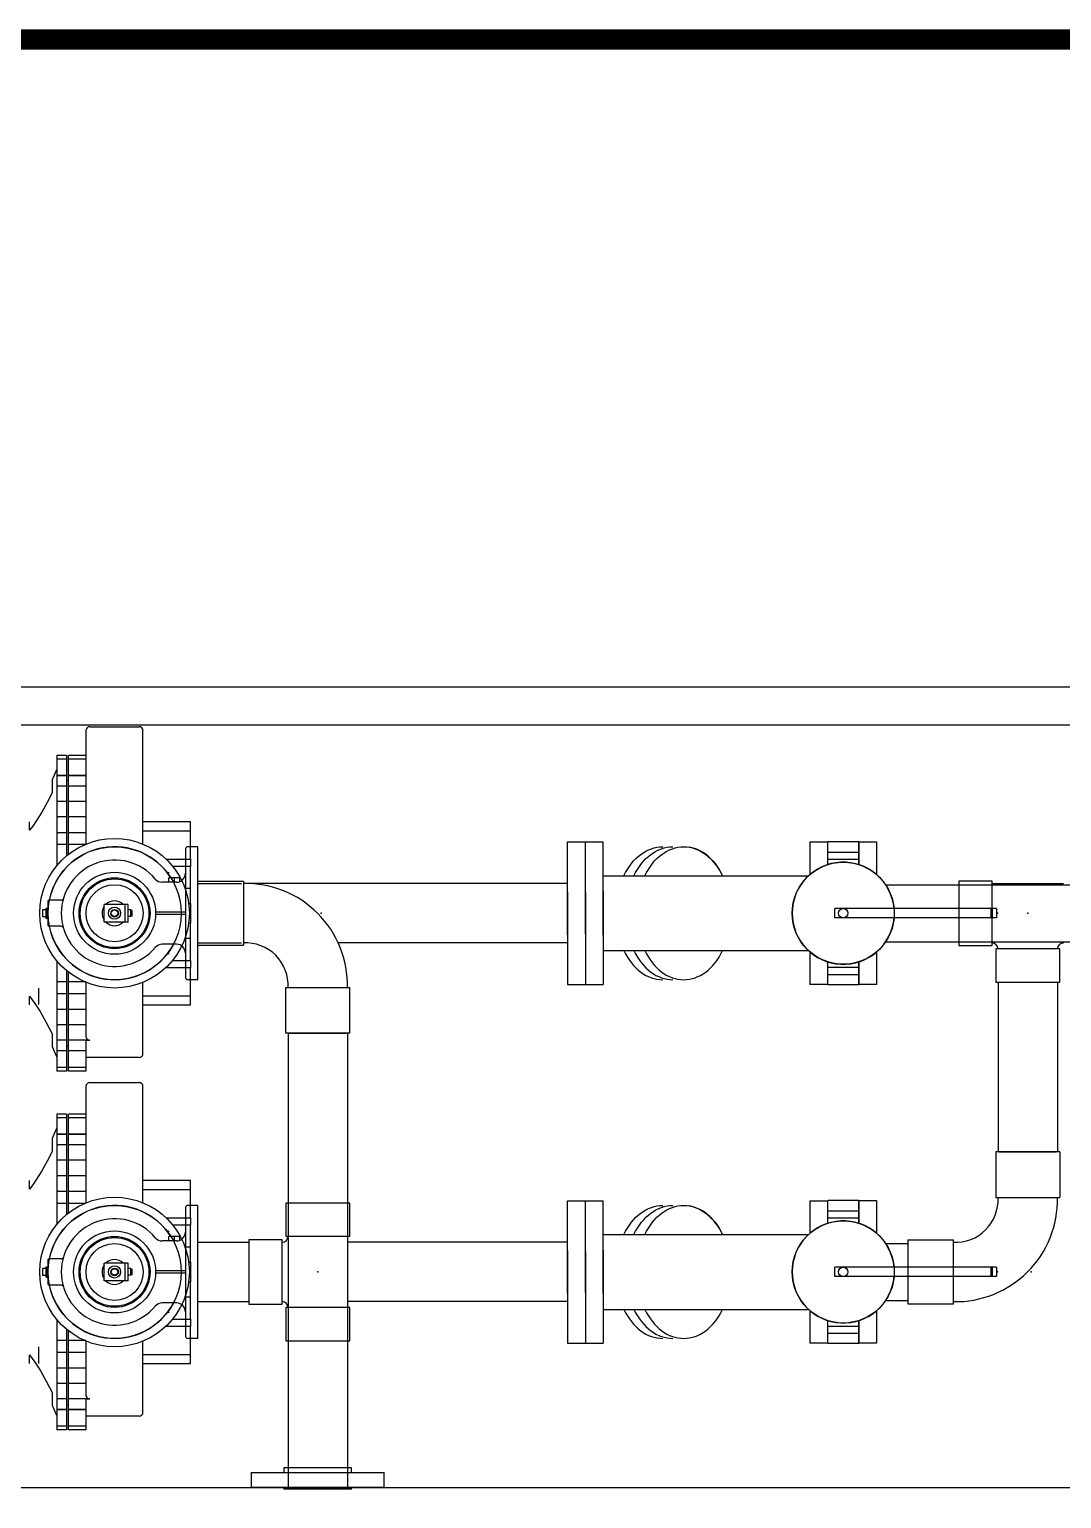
# Model space of a CAD drawing. Header units: inches. Extents: x 2163 to 2605, y 1222 to 1501.
# Drawn here: x 2432.1 to 2486.4, y 1419.8 to 1497.1 of the extents above; entities that cross this region are included whole.
import ezdxf

# ---------------------------------------------------------------- set-up
doc = ezdxf.new("R2010")
doc.units = ezdxf.units.IN
doc.header["$MEASUREMENT"] = 0
doc.header["$PDSIZE"] = -1
doc.layers.add('WDPUMP', color=7, linetype='Continuous')
doc.layers.add('WSPUMP', color=7, linetype='Continuous')

msp = doc.modelspace()

# ---------------------------------------------------------------- linework, layer by layer
at = {"color": 0, "linetype": 'Continuous'}
for p, q in [((2516.4418, 1462.5227), (2397.5668, 1462.5227)), ((2516.4418, 1462.5227), (2397.5668, 1462.5227)), ((2514.4418, 1460.5227), (2399.5668, 1460.5227)), ((2514.4418, 1460.5227), (2399.5668, 1460.5227)), ((2399.5668, 1420.3977), (2514.4418, 1420.3977)), ((2399.5668, 1420.3977), (2514.4418, 1420.3977))]:
    msp.add_line(p, q, dxfattribs=at)
at = {"color": 0, "linetype": 'Continuous', "lineweight": 20, "const_width": 1.0712}
msp.add_lwpolyline([(2170.8869, 1228.7897), (2599.3769, 1228.7897), (2599.3769, 1496.596), (2170.8869, 1496.596), (2170.8869, 1228.7897)], dxfattribs=at)
at = {"layer": 'WDPUMP', "color": 0, "linetype": 'Continuous'}
for p, q in [((2435.0828, 1460.2366), (2435.0828, 1454.2565)), ((2435.2828, 1460.4366), (2437.8828, 1460.4366)), ((2438.0828, 1454.2598), (2438.0828, 1460.2366)), ((2434.0578, 1458.927), (2433.5578, 1458.927)), ((2433.5578, 1458.927), (2433.5578, 1458.7319)), ((2434.0578, 1458.927), (2433.5578, 1458.927)), ((2433.5578, 1458.927), (2433.5578, 1458.927)), ((2434.0578, 1458.7319), (2433.5578, 1458.7319)), ((2433.5578, 1458.7319), (2433.5578, 1457.8691)), ((2434.0578, 1458.927), (2434.0578, 1458.7319)), ((2434.0578, 1458.927), (2434.0578, 1458.927)), ((2434.0578, 1458.7319), (2434.0578, 1457.8691)), ((2435.0828, 1458.927), (2434.1658, 1458.927)), ((2434.1658, 1458.7319), (2434.1658, 1458.927)), ((2435.0828, 1458.927), (2434.1658, 1458.927)), ((2434.1658, 1458.927), (2434.1658, 1458.927)), ((2435.0828, 1458.7319), (2434.1658, 1458.7319)), ((2434.1658, 1457.8691), (2434.1658, 1458.7319)), ((2433.3078, 1457.6362), (2433.3078, 1456.9627)), ((2433.5578, 1457.8691), (2433.5578, 1457.8574)), ((2434.0578, 1457.8691), (2433.5578, 1457.8691)), ((2434.0578, 1457.8574), (2433.5578, 1457.8574)), ((2433.5578, 1457.8574), (2433.5578, 1457.3018)), ((2434.0578, 1457.8691), (2434.0578, 1457.8576)), ((2434.0578, 1457.8574), (2434.0578, 1457.3018)), ((2434.0578, 1457.6202), (2434.1658, 1457.6202)), ((2435.0828, 1457.8691), (2434.1658, 1457.8691)), ((2434.1658, 1457.8576), (2434.1658, 1457.8691)), ((2435.0828, 1457.8574), (2434.1658, 1457.8574)), ((2434.1658, 1457.3018), (2434.1658, 1457.8574)), ((2434.0578, 1457.3018), (2433.5578, 1457.3018)), ((2433.5578, 1457.3018), (2433.5578, 1456.4972)), ((2434.0578, 1457.3018), (2434.0578, 1456.4972)), ((2435.0828, 1457.3018), (2434.1658, 1457.3018)), ((2434.1658, 1456.4972), (2434.1658, 1457.3018)), ((2433.5578, 1456.4972), (2433.5578, 1455.6859)), ((2434.0578, 1456.4972), (2433.5578, 1456.4972)), ((2434.0578, 1456.4972), (2434.0578, 1455.6863)), ((2435.0828, 1456.4972), (2434.1658, 1456.4972)), ((2434.1658, 1455.6863), (2434.1658, 1456.4972)), ((2432.1078, 1454.9848), (2432.1078, 1455.4356)), ((2434.0578, 1455.6859), (2433.5578, 1455.6859)), ((2433.5578, 1455.6859), (2433.5578, 1454.8545)), ((2434.0578, 1455.6859), (2434.0578, 1454.8545)), ((2435.0828, 1455.6859), (2434.1658, 1455.6859)), ((2434.1658, 1454.8545), (2434.1658, 1455.6859)), ((2438.0828, 1455.4442), (2440.5828, 1455.4442)), ((2440.5828, 1454.9623), (2440.5828, 1455.4442)), ((2434.0578, 1454.8545), (2433.5578, 1454.8545)), ((2433.5578, 1454.8545), (2433.5578, 1454.2306)), ((2434.0578, 1454.8545), (2434.0578, 1454.2306)), ((2435.0828, 1454.8545), (2434.1658, 1454.8545)), ((2434.1658, 1454.2306), (2434.1658, 1454.8545)), ((2438.0828, 1454.9623), (2440.5828, 1454.9623)), ((2440.5828, 1453.4593), (2440.5828, 1454.9623)), ((2460.4203, 1449.4906), (2460.4203, 1454.3702)), ((2460.4203, 1454.3702), (2461.3578, 1454.3702)), ((2461.3578, 1449.5374), (2461.3578, 1454.3702)), ((2461.3578, 1454.3702), (2462.2953, 1454.3702)), ((2462.2953, 1449.4666), (2462.2953, 1454.3702)), ((2473.1703, 1454.3702), (2473.1703, 1452.6564)), ((2473.1703, 1454.3702), (2474.1078, 1454.3702)), ((2475.7391, 1454.373), (2474.1078, 1454.373)), ((2474.1078, 1453.8423), (2474.1078, 1454.373)), ((2475.7391, 1453.8423), (2475.7391, 1454.373)), ((2475.7391, 1454.373), (2475.7391, 1453.1803)), ((2475.7391, 1454.373), (2476.6766, 1454.373)), ((2476.6766, 1454.373), (2476.6766, 1452.6592)), ((2433.5578, 1454.2306), (2433.5578, 1453.1321)), ((2434.0578, 1454.2306), (2433.5578, 1454.2306)), ((2434.0578, 1454.2306), (2434.0578, 1453.6349)), ((2435.0828, 1454.2306), (2434.1658, 1454.2306)), ((2434.1658, 1453.7223), (2434.1658, 1454.2306)), ((2440.3201, 1454.0036), (2440.3201, 1447.2369)), ((2440.9618, 1454.1202), (2440.4368, 1454.1202)), ((2440.9618, 1447.1202), (2440.9618, 1454.1202)), ((2474.1078, 1453.8423), (2475.7391, 1453.8423)), ((2474.1078, 1453.4667), (2474.1078, 1453.8423)), ((2475.7391, 1453.4667), (2475.7391, 1453.8423)), ((2439.3115, 1453.4593), (2440.5828, 1453.4593)), ((2439.6409, 1453.1015), (2440.5828, 1453.1015)), ((2440.5828, 1453.4593), (2440.5828, 1453.0993)), ((2440.5828, 1451.9376), (2440.5828, 1453.1015)), ((2474.1078, 1453.4667), (2475.7391, 1453.4667)), ((2474.1078, 1453.1803), (2474.1078, 1453.4667)), ((2475.7391, 1453.1803), (2475.7391, 1453.4667)), ((2439.8535, 1452.2536), (2439.0895, 1452.2536)), ((2439.4618, 1452.7452), (2439.3679, 1452.7452)), ((2439.4451, 1452.2536), (2439.4451, 1452.4869)), ((2440.0285, 1452.4869), (2439.4451, 1452.4869)), ((2439.7368, 1452.2536), (2439.7368, 1452.4869)), ((2440.0285, 1452.2876), (2440.0285, 1452.4869)), ((2440.9618, 1452.3029), (2443.3656, 1452.3029)), ((2440.9618, 1448.9375), (2440.9618, 1452.3029)), ((2443.2628, 1452.1761), (2440.9618, 1452.1761)), ((2443.3656, 1452.3029), (2443.3656, 1448.9375)), ((2460.4203, 1452.1827), (2443.6041, 1452.1827)), ((2462.2953, 1452.5898), (2473.0958, 1452.5898)), ((2477.1527, 1452.1202), (2481.0046, 1452.1202)), ((2481.0046, 1452.3029), (2481.0046, 1448.9279)), ((2482.7546, 1452.3029), (2481.0046, 1452.3029)), ((2482.7546, 1448.9279), (2482.7546, 1452.3029)), ((2482.7546, 1452.1779), (2486.5046, 1452.1779)), ((2433.0826, 1451.2447), (2433.0826, 1449.9957)), ((2433.7769, 1451.3077), (2433.1456, 1451.3077)), ((2440.2947, 1451.9376), (2440.5828, 1451.9376)), ((2440.5828, 1451.1284), (2440.5828, 1451.9376)), ((2460.4203, 1451.7498), (2460.4203, 1446.8702)), ((2460.4203, 1451.7498), (2460.4203, 1448.6202)), ((2461.3578, 1451.703), (2461.3578, 1446.8702)), ((2462.2953, 1451.7739), (2462.2953, 1446.8702)), ((2432.7921, 1450.8077), (2432.7921, 1450.4327)), ((2432.9937, 1450.8077), (2432.7921, 1450.8077)), ((2432.9937, 1450.8902), (2433.0826, 1450.8874)), ((2432.9937, 1450.3502), (2432.9937, 1450.8902)), ((2432.9937, 1450.8902), (2433.0826, 1450.8874)), ((2433.0337, 1450.3515), (2433.0337, 1450.889)), ((2437.2962, 1451.0869), (2436.0329, 1451.0869)), ((2436.0329, 1450.1536), (2436.0329, 1451.0869)), ((2437.1407, 1450.1536), (2437.1407, 1451.0869)), ((2437.2962, 1450.1536), (2437.2962, 1451.0869)), ((2437.4503, 1450.7952), (2437.2962, 1450.7952)), ((2437.4503, 1450.4452), (2437.4503, 1450.7952)), ((2437.5086, 1450.7661), (2437.4503, 1450.7661)), ((2437.5086, 1450.4744), (2437.4503, 1450.4744)), ((2437.5086, 1450.4744), (2437.5086, 1450.7661)), ((2440.3201, 1450.6786), (2438.7443, 1450.6786)), ((2440.3201, 1450.5619), (2438.7443, 1450.5619)), ((2440.4888, 1451.1284), (2440.5828, 1451.1284)), ((2440.5828, 1451.1284), (2440.5828, 1450.0988)), ((2474.4768, 1450.3735), (2474.4768, 1450.867)), ((2482.9843, 1450.867), (2474.4768, 1450.867)), ((2482.6958, 1450.867), (2482.6958, 1450.3735)), ((2482.7546, 1450.8608), (2482.7546, 1450.3672)), ((2482.9843, 1450.867), (2482.9843, 1450.3735)), ((2432.9937, 1450.4327), (2432.7921, 1450.4327)), ((2432.9937, 1450.3502), (2433.0826, 1450.353)), ((2433.0826, 1450.353), (2432.9937, 1450.3502)), ((2433.7769, 1449.9327), (2433.1456, 1449.9327)), ((2437.2962, 1450.1536), (2436.0329, 1450.1536)), ((2437.4503, 1450.4452), (2437.2962, 1450.4452)), ((2440.4871, 1450.0988), (2440.5828, 1450.0988)), ((2440.5828, 1449.3053), (2440.5828, 1450.0988)), ((2482.9843, 1450.3735), (2474.4768, 1450.3735)), ((2439.8535, 1448.9869), (2439.0895, 1448.9869)), ((2440.2956, 1449.3053), (2440.5828, 1449.3053)), ((2440.5828, 1448.1411), (2440.5828, 1449.3053)), ((2443.2628, 1449.0511), (2440.9618, 1449.0511)), ((2440.9618, 1448.9375), (2443.3656, 1448.9375)), ((2460.4203, 1449.0577), (2448.356, 1449.0577)), ((2477.1527, 1449.1202), (2481.0046, 1449.1202)), ((2481.0046, 1448.9279), (2482.7546, 1448.9279)), ((2439.3679, 1448.4952), (2439.4618, 1448.4952)), ((2439.6426, 1448.1411), (2440.5828, 1448.1411)), ((2440.5828, 1448.1389), (2440.5828, 1447.7731)), ((2462.2953, 1448.6507), (2473.0958, 1448.6507)), ((2473.1703, 1448.5841), (2473.1703, 1446.8702)), ((2476.6766, 1448.5869), (2476.6766, 1446.873)), ((2486.3171, 1448.7404), (2482.9421, 1448.7404)), ((2482.9421, 1448.7404), (2482.9421, 1446.9904)), ((2486.3171, 1446.9904), (2486.3171, 1448.7404)), ((2433.5578, 1448.1084), (2433.5578, 1447.0095)), ((2434.0578, 1447.6055), (2434.0578, 1447.0095)), ((2434.1658, 1447.0095), (2434.1658, 1447.5181)), ((2439.3031, 1447.7731), (2440.5828, 1447.7731)), ((2440.5828, 1446.2794), (2440.5828, 1447.7731)), ((2474.1078, 1447.7737), (2474.1078, 1448.0601)), ((2474.1078, 1447.7737), (2475.7391, 1447.7737)), ((2474.1078, 1447.3981), (2474.1078, 1447.7737)), ((2474.1078, 1447.3981), (2475.7391, 1447.3981)), ((2474.1078, 1446.8674), (2474.1078, 1447.3981)), ((2475.7391, 1447.7737), (2475.7391, 1448.0601)), ((2475.7391, 1448.0601), (2475.7391, 1446.873)), ((2475.7391, 1447.3981), (2475.7391, 1447.7737)), ((2475.7391, 1446.8674), (2475.7391, 1447.3981)), ((2432.5868, 1446.6852), (2432.5868, 1445.8102)), ((2434.0578, 1447.0095), (2433.5578, 1447.0095)), ((2433.5578, 1447.0095), (2433.5578, 1446.3856)), ((2434.0578, 1447.0095), (2434.0578, 1446.3856)), ((2435.0828, 1447.0095), (2434.1658, 1447.0095)), ((2434.1658, 1446.3856), (2434.1658, 1447.0095)), ((2435.0828, 1446.984), (2435.0828, 1444.1249)), ((2438.0828, 1443.2352), (2438.0828, 1446.9807)), ((2440.9618, 1447.1202), (2440.4368, 1447.1202)), ((2445.5964, 1446.7068), (2448.9618, 1446.7068)), ((2445.5964, 1444.3029), (2445.5964, 1446.7068)), ((2448.9618, 1444.3029), (2448.9618, 1446.7068)), ((2460.4203, 1446.8702), (2461.3578, 1446.8702)), ((2461.3578, 1446.8702), (2462.2953, 1446.8702)), ((2474.1078, 1446.8702), (2473.1703, 1446.8702)), ((2474.1078, 1446.8674), (2475.7391, 1446.8674)), ((2476.6766, 1446.873), (2475.7391, 1446.873)), ((2482.9421, 1446.9904), (2486.3171, 1446.9904)), ((2483.0671, 1446.9904), (2483.0671, 1438.0609)), ((2486.1921, 1446.9904), (2486.1921, 1438.0609)), ((2432.1078, 1445.805), (2432.1078, 1446.2556)), ((2434.0578, 1446.3856), (2433.5578, 1446.3856)), ((2433.5578, 1446.3856), (2433.5578, 1445.5541)), ((2434.0578, 1446.3856), (2434.0578, 1445.5541)), ((2435.0828, 1446.3856), (2434.1658, 1446.3856)), ((2434.1658, 1445.5541), (2434.1658, 1446.3856)), ((2438.0828, 1446.2794), (2440.5828, 1446.2794)), ((2440.5828, 1445.7969), (2440.5828, 1446.2794)), ((2433.5578, 1445.5541), (2433.5578, 1444.743)), ((2434.0578, 1445.5541), (2433.5578, 1445.5541)), ((2434.0578, 1445.5545), (2434.0578, 1444.743)), ((2434.1658, 1444.743), (2434.1658, 1445.5545)), ((2435.0828, 1445.5541), (2434.1658, 1445.5541)), ((2438.0828, 1445.7969), (2440.5828, 1445.7969)), ((2438.0828, 1445.7962), (2440.5828, 1445.7969)), ((2440.5828, 1445.7969), (2440.5828, 1445.7969)), ((2433.3078, 1444.2777), (2433.3078, 1443.6041)), ((2434.0578, 1444.743), (2433.5578, 1444.743)), ((2433.5578, 1444.743), (2433.5578, 1443.9384)), ((2434.0578, 1444.743), (2434.0578, 1443.9384)), ((2435.0828, 1444.743), (2434.1658, 1444.743)), ((2434.1658, 1443.9384), (2434.1658, 1444.743)), ((2448.9618, 1444.3029), (2445.5964, 1444.3029)), ((2445.7166, 1444.3029), (2445.7166, 1435.3734)), ((2445.7791, 1444.3029), (2448.7791, 1444.3029)), ((2448.8416, 1444.3029), (2448.8416, 1435.3734)), ((2434.0578, 1443.9384), (2433.5578, 1443.9384)), ((2433.5578, 1443.9384), (2433.5578, 1443.3829)), ((2434.0578, 1443.9384), (2434.0578, 1443.3829)), ((2434.1658, 1443.6202), (2434.0578, 1443.6202)), ((2435.265, 1443.9384), (2434.1658, 1443.9384)), ((2434.1658, 1443.3829), (2434.1658, 1443.9384)), ((2435.0828, 1443.9359), (2435.2828, 1443.9359)), ((2435.0828, 1443.9359), (2435.0828, 1443.3829)), ((2433.5578, 1443.3829), (2433.5578, 1443.3713)), ((2434.0578, 1443.3829), (2433.5578, 1443.3829)), ((2434.0578, 1443.3713), (2433.5578, 1443.3713)), ((2433.5578, 1443.3713), (2433.5578, 1442.5085)), ((2434.0578, 1443.3831), (2434.0578, 1443.3713)), ((2434.0578, 1443.3713), (2434.0578, 1442.5085)), ((2434.1658, 1443.3713), (2434.1658, 1443.3831)), ((2435.0828, 1443.3829), (2434.1658, 1443.3829)), ((2435.0828, 1443.3713), (2434.1658, 1443.3713)), ((2434.1658, 1442.5085), (2434.1658, 1443.3713)), ((2435.0828, 1443.3831), (2435.0828, 1443.0864)), ((2435.0828, 1443.0864), (2435.0828, 1442.5085)), ((2437.8828, 1443.0352), (2435.0828, 1443.0352)), ((2434.0578, 1442.5085), (2433.5578, 1442.5085)), ((2433.5578, 1442.5085), (2433.5578, 1442.3134)), ((2434.0578, 1442.3134), (2433.5578, 1442.3134)), ((2434.0578, 1442.5085), (2434.0578, 1442.3134)), ((2435.0828, 1442.5085), (2434.1658, 1442.5085)), ((2434.1658, 1442.3134), (2434.1658, 1442.5085)), ((2435.0828, 1442.3134), (2434.1658, 1442.3134)), ((2435.0828, 1442.5085), (2435.0828, 1442.3134)), ((2435.0828, 1441.5086), (2435.0828, 1435.3799)), ((2435.2828, 1441.7086), (2437.8828, 1441.7086)), ((2438.0828, 1435.3832), (2438.0828, 1441.5086)), ((2434.0578, 1440.0504), (2433.5578, 1440.0504)), ((2433.5578, 1440.0504), (2433.5578, 1439.8553)), ((2434.0578, 1440.0504), (2433.5578, 1440.0504)), ((2433.5578, 1440.0504), (2433.5578, 1440.0504)), ((2434.0578, 1439.8553), (2433.5578, 1439.8553)), ((2433.5578, 1439.8553), (2433.5578, 1438.9925)), ((2434.0578, 1440.0504), (2434.0578, 1439.8553)), ((2434.0578, 1440.0504), (2434.0578, 1440.0504)), ((2434.0578, 1439.8553), (2434.0578, 1438.9925)), ((2435.0828, 1440.0504), (2434.1658, 1440.0504)), ((2434.1658, 1439.8553), (2434.1658, 1440.0504)), ((2435.0828, 1440.0504), (2434.1658, 1440.0504)), ((2434.1658, 1440.0504), (2434.1658, 1440.0504)), ((2435.0828, 1439.8553), (2434.1658, 1439.8553)), ((2434.1658, 1438.9925), (2434.1658, 1439.8553)), ((2433.5578, 1438.9925), (2433.5578, 1438.9808)), ((2434.0578, 1438.9925), (2433.5578, 1438.9925)), ((2434.0578, 1438.9808), (2433.5578, 1438.9808)), ((2433.5578, 1438.9808), (2433.5578, 1438.4252)), ((2434.0578, 1438.9925), (2434.0578, 1438.981)), ((2434.0578, 1438.9808), (2434.0578, 1438.4252)), ((2435.0828, 1438.9925), (2434.1658, 1438.9925)), ((2434.1658, 1438.981), (2434.1658, 1438.9925)), ((2435.0828, 1438.9808), (2434.1658, 1438.9808)), ((2434.1658, 1438.4252), (2434.1658, 1438.9808)), ((2433.3078, 1438.7596), (2433.3078, 1438.0861)), ((2434.0578, 1438.4252), (2433.5578, 1438.4252)), ((2433.5578, 1438.4252), (2433.5578, 1437.6206)), ((2434.0578, 1438.7436), (2434.1658, 1438.7436)), ((2434.0578, 1438.4252), (2434.0578, 1437.6206)), ((2435.0828, 1438.4252), (2434.1658, 1438.4252)), ((2434.1658, 1437.6206), (2434.1658, 1438.4252)), ((2433.5578, 1437.6206), (2433.5578, 1436.8093)), ((2434.0578, 1437.6206), (2433.5578, 1437.6206)), ((2434.0578, 1437.6206), (2434.0578, 1436.8097)), ((2435.0828, 1437.6206), (2434.1658, 1437.6206)), ((2434.1658, 1436.8097), (2434.1658, 1437.6206)), ((2486.3123, 1438.0609), (2482.9469, 1438.0609)), ((2482.9469, 1438.0609), (2482.9469, 1435.6571)), ((2483.1296, 1438.0609), (2486.1296, 1438.0609)), ((2486.3123, 1438.0609), (2486.3123, 1435.6571)), ((2432.1078, 1436.1082), (2432.1078, 1436.559)), ((2434.0578, 1436.8093), (2433.5578, 1436.8093)), ((2433.5578, 1436.8093), (2433.5578, 1435.9779)), ((2434.0578, 1436.8093), (2434.0578, 1435.9779)), ((2435.0828, 1436.8093), (2434.1658, 1436.8093)), ((2434.1658, 1435.9779), (2434.1658, 1436.8093)), ((2438.0828, 1436.5676), (2440.5828, 1436.5676)), ((2440.5828, 1436.0857), (2440.5828, 1436.5676)), ((2434.0578, 1435.9779), (2433.5578, 1435.9779)), ((2433.5578, 1435.9779), (2433.5578, 1435.354)), ((2434.0578, 1435.9779), (2434.0578, 1435.354)), ((2435.0828, 1435.9779), (2434.1658, 1435.9779)), ((2434.1658, 1435.354), (2434.1658, 1435.9779)), ((2438.0828, 1436.0857), (2440.5828, 1436.0857)), ((2440.5828, 1434.5827), (2440.5828, 1436.0857)), ((2433.5578, 1435.354), (2433.5578, 1434.2555)), ((2434.0578, 1435.354), (2433.5578, 1435.354)), ((2434.0578, 1435.354), (2434.0578, 1434.7583)), ((2435.0828, 1435.354), (2434.1658, 1435.354)), ((2434.1658, 1434.8457), (2434.1658, 1435.354)), ((2440.3201, 1435.127), (2440.3201, 1428.3603)), ((2440.9618, 1435.2436), (2440.4368, 1435.2436)), ((2440.9618, 1428.2436), (2440.9618, 1435.2436)), ((2448.9666, 1435.3686), (2445.5916, 1435.3686)), ((2445.5916, 1435.3686), (2445.5916, 1433.6186)), ((2448.9666, 1433.6186), (2448.9666, 1435.3686)), ((2460.4203, 1430.614), (2460.4203, 1435.4936)), ((2460.4203, 1435.4936), (2461.3578, 1435.4936)), ((2461.3578, 1430.6608), (2461.3578, 1435.4936)), ((2461.3578, 1435.4936), (2462.2953, 1435.4936)), ((2462.2953, 1430.59), (2462.2953, 1435.4936)), ((2473.1703, 1435.4936), (2473.1703, 1433.7798)), ((2473.1703, 1435.4936), (2474.1078, 1435.4936)), ((2475.7391, 1435.4964), (2474.1078, 1435.4964)), ((2474.1078, 1434.9657), (2474.1078, 1435.4964)), ((2475.7391, 1434.9657), (2475.7391, 1435.4964)), ((2475.7391, 1435.4964), (2475.7391, 1434.3038)), ((2475.7391, 1435.4964), (2476.6766, 1435.4964)), ((2476.6766, 1435.4964), (2476.6766, 1433.7826)), ((2482.9469, 1435.6571), (2486.3123, 1435.6571)), ((2439.3115, 1434.5827), (2440.5828, 1434.5827)), ((2439.6409, 1434.2249), (2440.5828, 1434.2249)), ((2440.5828, 1434.5827), (2440.5828, 1434.2227)), ((2440.5828, 1433.061), (2440.5828, 1434.2249)), ((2474.1078, 1434.9657), (2475.7391, 1434.9657)), ((2474.1078, 1434.5901), (2474.1078, 1434.9657)), ((2474.1078, 1434.5901), (2475.7391, 1434.5901)), ((2474.1078, 1434.3038), (2474.1078, 1434.5901)), ((2475.7391, 1434.5901), (2475.7391, 1434.9657)), ((2475.7391, 1434.3038), (2475.7391, 1434.5901)), ((2439.4618, 1433.8686), (2439.3679, 1433.8686)), ((2439.4451, 1433.377), (2439.4451, 1433.6103)), ((2440.0285, 1433.6103), (2439.4451, 1433.6103)), ((2439.7368, 1433.377), (2439.7368, 1433.6103)), ((2440.0285, 1433.411), (2440.0285, 1433.6103)), ((2445.5916, 1433.6186), (2448.9666, 1433.6186)), ((2448.8416, 1433.6186), (2448.8416, 1429.8686)), ((2462.2953, 1433.7132), (2473.0958, 1433.7132)), ((2439.8535, 1433.377), (2439.0895, 1433.377)), ((2440.2947, 1433.061), (2440.5828, 1433.061)), ((2440.5828, 1432.2518), (2440.5828, 1433.061)), ((2443.6541, 1433.2995), (2440.9618, 1433.2995)), ((2443.6541, 1433.4311), (2443.6541, 1430.0561)), ((2445.4041, 1433.4311), (2443.6541, 1433.4311)), ((2445.4041, 1430.0561), (2445.4041, 1433.4311)), ((2460.4203, 1433.3061), (2448.8416, 1433.3061)), ((2460.4203, 1432.8732), (2460.4203, 1427.9936)), ((2460.4203, 1432.8732), (2460.4203, 1429.7436)), ((2461.3578, 1432.8264), (2461.3578, 1427.9936)), ((2462.2953, 1432.8973), (2462.2953, 1427.9936)), ((2477.1527, 1433.2436), (2478.3123, 1433.2436)), ((2478.3123, 1433.4263), (2480.7162, 1433.4263)), ((2478.3123, 1433.4263), (2478.3123, 1430.0609)), ((2480.7162, 1430.0609), (2480.7162, 1433.4263)), ((2432.7921, 1431.9311), (2432.7921, 1431.5561)), ((2432.9937, 1431.9311), (2432.7921, 1431.9311)), ((2432.9937, 1432.0136), (2433.0826, 1432.0108)), ((2432.9937, 1431.4736), (2432.9937, 1432.0136)), ((2432.9937, 1432.0136), (2433.0826, 1432.0108)), ((2433.0337, 1431.4749), (2433.0337, 1432.0124)), ((2433.0826, 1432.3681), (2433.0826, 1431.1191)), ((2433.7769, 1432.4311), (2433.1456, 1432.4311)), ((2437.2962, 1432.2103), (2436.0329, 1432.2103)), ((2436.0329, 1431.277), (2436.0329, 1432.2103)), ((2437.1407, 1431.277), (2437.1407, 1432.2103)), ((2437.2962, 1431.277), (2437.2962, 1432.2103)), ((2437.4503, 1431.9186), (2437.2962, 1431.9186)), ((2437.4503, 1431.5686), (2437.4503, 1431.9186)), ((2440.4888, 1432.2518), (2440.5828, 1432.2518)), ((2440.5828, 1432.2518), (2440.5828, 1431.2222)), ((2474.4768, 1431.4969), (2474.4768, 1431.9904)), ((2482.9843, 1431.9904), (2474.4768, 1431.9904)), ((2482.6958, 1431.9904), (2482.6958, 1431.4969)), ((2482.7546, 1431.9842), (2482.7546, 1431.4907)), ((2482.9843, 1431.9904), (2482.9843, 1431.4969)), ((2432.9937, 1431.5561), (2432.7921, 1431.5561)), ((2432.9937, 1431.4736), (2433.0826, 1431.4764)), ((2433.0826, 1431.4764), (2432.9937, 1431.4736)), ((2437.2962, 1431.277), (2436.0329, 1431.277)), ((2437.4503, 1431.5686), (2437.2962, 1431.5686)), ((2437.5086, 1431.8895), (2437.4503, 1431.8895)), ((2437.5086, 1431.5978), (2437.4503, 1431.5978)), ((2437.5086, 1431.5978), (2437.5086, 1431.8895)), ((2440.3201, 1431.802), (2438.7443, 1431.802)), ((2440.3201, 1431.6853), (2438.7443, 1431.6853)), ((2440.4871, 1431.2222), (2440.5828, 1431.2222)), ((2440.5828, 1430.4287), (2440.5828, 1431.2222)), ((2482.9843, 1431.4969), (2474.4768, 1431.4969)), ((2433.7769, 1431.0561), (2433.1456, 1431.0561)), ((2440.2956, 1430.4287), (2440.5828, 1430.4287)), ((2440.5828, 1429.2645), (2440.5828, 1430.4287)), ((2439.8535, 1430.1103), (2439.0895, 1430.1103)), ((2439.3679, 1429.6186), (2439.4618, 1429.6186)), ((2443.6541, 1430.1745), (2440.9618, 1430.1745)), ((2443.6541, 1430.0561), (2445.4041, 1430.0561)), ((2445.5916, 1429.8686), (2445.5916, 1428.1186)), ((2448.9666, 1429.8686), (2445.5916, 1429.8686)), ((2460.4203, 1430.1811), (2448.8416, 1430.1811)), ((2448.9666, 1428.1186), (2448.9666, 1429.8686)), ((2462.2953, 1429.7741), (2473.0958, 1429.7741)), ((2473.1703, 1429.7075), (2473.1703, 1427.9936)), ((2476.6766, 1429.7103), (2476.6766, 1427.9964)), ((2477.1527, 1430.2436), (2478.3123, 1430.2436)), ((2478.3123, 1430.0609), (2480.7162, 1430.0609)), ((2433.5578, 1429.2318), (2433.5578, 1428.1329)), ((2439.3031, 1428.8965), (2440.5828, 1428.8965)), ((2439.6426, 1429.2645), (2440.5828, 1429.2645)), ((2440.5828, 1429.2623), (2440.5828, 1428.8965)), ((2440.5828, 1427.4028), (2440.5828, 1428.8965)), ((2474.1078, 1428.8971), (2474.1078, 1429.1835)), ((2474.1078, 1428.8971), (2475.7391, 1428.8971)), ((2474.1078, 1428.5215), (2474.1078, 1428.8971)), ((2475.7391, 1428.8971), (2475.7391, 1429.1835)), ((2475.7391, 1429.1835), (2475.7391, 1427.9964)), ((2475.7391, 1428.5215), (2475.7391, 1428.8971)), ((2434.0578, 1428.1329), (2433.5578, 1428.1329)), ((2433.5578, 1428.1329), (2433.5578, 1427.509)), ((2434.0578, 1428.7289), (2434.0578, 1428.1329)), ((2434.0578, 1428.1329), (2434.0578, 1427.509)), ((2434.1658, 1428.1329), (2434.1658, 1428.6415)), ((2435.0828, 1428.1329), (2434.1658, 1428.1329)), ((2434.1658, 1427.509), (2434.1658, 1428.1329)), ((2435.0828, 1428.1074), (2435.0828, 1425.2483)), ((2438.0828, 1424.3586), (2438.0828, 1428.1041)), ((2440.9618, 1428.2436), (2440.4368, 1428.2436)), ((2445.5916, 1428.1186), (2448.9666, 1428.1186)), ((2445.7166, 1428.1186), (2445.7166, 1420.3977)), ((2448.8416, 1428.1186), (2448.8416, 1420.3977)), ((2474.1078, 1428.5215), (2475.7391, 1428.5215)), ((2474.1078, 1427.9908), (2474.1078, 1428.5215)), ((2475.7391, 1427.9908), (2475.7391, 1428.5215)), ((2432.1078, 1426.9284), (2432.1078, 1427.379)), ((2432.5868, 1427.8086), (2432.5868, 1426.9336)), ((2434.0578, 1427.509), (2433.5578, 1427.509)), ((2433.5578, 1427.509), (2433.5578, 1426.6775)), ((2434.0578, 1427.509), (2434.0578, 1426.6775)), ((2435.0828, 1427.509), (2434.1658, 1427.509)), ((2434.1658, 1426.6775), (2434.1658, 1427.509)), ((2438.0828, 1427.4028), (2440.5828, 1427.4028)), ((2440.5828, 1426.9203), (2440.5828, 1427.4028)), ((2460.4203, 1427.9936), (2461.3578, 1427.9936)), ((2461.3578, 1427.9936), (2462.2953, 1427.9936)), ((2474.1078, 1427.9936), (2473.1703, 1427.9936)), ((2474.1078, 1427.9908), (2475.7391, 1427.9908)), ((2476.6766, 1427.9964), (2475.7391, 1427.9964)), ((2433.5578, 1426.6775), (2433.5578, 1425.8664)), ((2434.0578, 1426.6775), (2433.5578, 1426.6775)), ((2434.0578, 1426.6779), (2434.0578, 1425.8664)), ((2434.1658, 1425.8664), (2434.1658, 1426.6779)), ((2435.0828, 1426.6775), (2434.1658, 1426.6775)), ((2438.0828, 1426.9203), (2440.5828, 1426.9203)), ((2438.0828, 1426.9196), (2440.5828, 1426.9203)), ((2440.5828, 1426.9203), (2440.5828, 1426.9203)), ((2434.0578, 1425.8664), (2433.5578, 1425.8664)), ((2433.5578, 1425.8664), (2433.5578, 1425.0618)), ((2434.0578, 1425.8664), (2434.0578, 1425.0618)), ((2435.0828, 1425.8664), (2434.1658, 1425.8664)), ((2434.1658, 1425.0618), (2434.1658, 1425.8664)), ((2433.3078, 1425.4011), (2433.3078, 1424.7275)), ((2434.0578, 1425.0618), (2433.5578, 1425.0618)), ((2433.5578, 1425.0618), (2433.5578, 1424.5063)), ((2434.0578, 1425.0618), (2434.0578, 1424.5063)), ((2435.265, 1425.0618), (2434.1658, 1425.0618)), ((2434.1658, 1424.5063), (2434.1658, 1425.0618)), ((2435.0828, 1425.0593), (2435.2828, 1425.0593)), ((2435.0828, 1425.0593), (2435.0828, 1424.5063)), ((2433.5578, 1424.5063), (2433.5578, 1424.4947)), ((2434.0578, 1424.5063), (2433.5578, 1424.5063)), ((2434.0578, 1424.4947), (2433.5578, 1424.4947)), ((2433.5578, 1424.4947), (2433.5578, 1423.6319)), ((2434.1658, 1424.7436), (2434.0578, 1424.7436)), ((2434.0578, 1424.5065), (2434.0578, 1424.4947)), ((2434.0578, 1424.4947), (2434.0578, 1423.6319)), ((2434.1658, 1424.4947), (2434.1658, 1424.5065)), ((2435.0828, 1424.5063), (2434.1658, 1424.5063)), ((2435.0828, 1424.4947), (2434.1658, 1424.4947)), ((2434.1658, 1423.6319), (2434.1658, 1424.4947)), ((2435.0828, 1424.5065), (2435.0828, 1424.2098)), ((2435.0828, 1424.2098), (2435.0828, 1423.6319)), ((2434.0578, 1423.6319), (2433.5578, 1423.6319)), ((2433.5578, 1423.6319), (2433.5578, 1423.4368)), ((2434.0578, 1423.4368), (2433.5578, 1423.4368)), ((2434.0578, 1423.6319), (2434.0578, 1423.4368)), ((2435.0828, 1423.6319), (2434.1658, 1423.6319)), ((2434.1658, 1423.4368), (2434.1658, 1423.6319)), ((2435.0828, 1423.4368), (2434.1658, 1423.4368)), ((2437.8828, 1424.1586), (2435.0828, 1424.1586)), ((2435.0828, 1423.6319), (2435.0828, 1423.4368)), ((2443.7791, 1421.1977), (2450.7791, 1421.1977)), ((2449.0591, 1421.4377), (2445.4991, 1421.4377)), ((2450.7791, 1420.3977), (2443.7791, 1420.3977)), ((2449.0591, 1420.3177), (2445.4991, 1420.3177)), ((2445.7166, 1420.3977), (2448.8416, 1420.3977))]:
    msp.add_line(p, q, dxfattribs=at)
at = {"layer": 'WDPUMP', "color": 0, "linetype": 'Continuous', "flags": 128}
for points in [[(2433.3067, 1457.6341), (2433.3189, 1457.66), (2433.4331, 1457.906), (2433.5578, 1458.1792)], [(2433.3078, 1456.9627), (2433.038, 1456.4431), (2432.7547, 1455.9347), (2432.4492, 1455.4425), (2432.284, 1455.2068), (2432.1078, 1454.9848)], [(2432.1078, 1446.2556), (2432.258, 1446.0683), (2432.4, 1445.8706), (2432.6682, 1445.4517), (2432.9969, 1444.8736), (2433.3078, 1444.2777)], [(2433.5578, 1443.0612), (2433.4312, 1443.3385), (2433.3175, 1443.5835), (2433.3069, 1443.6059)], [(2435.0828, 1444.1249), (2435.0941, 1444.0627), (2435.1269, 1444.0076), (2435.1774, 1443.9658), (2435.2396, 1443.9421), (2435.265, 1443.9384)], [(2435.265, 1443.9384), (2435.2785, 1443.936), (2435.2828, 1443.9359)], [(2433.3067, 1438.7575), (2433.3189, 1438.7834), (2433.4331, 1439.0294), (2433.5578, 1439.3026)], [(2433.3078, 1438.0861), (2433.038, 1437.5665), (2432.7547, 1437.0581), (2432.4492, 1436.5659), (2432.284, 1436.3303), (2432.1078, 1436.1082)], [(2432.1078, 1427.379), (2432.258, 1427.1917), (2432.4, 1426.994), (2432.6682, 1426.5751), (2432.9969, 1425.997), (2433.3078, 1425.4011)], [(2435.0828, 1425.2483), (2435.0941, 1425.1861), (2435.1269, 1425.131), (2435.1774, 1425.0892), (2435.2396, 1425.0655), (2435.265, 1425.0618)], [(2435.265, 1425.0618), (2435.2785, 1425.0594), (2435.2828, 1425.0593)], [(2433.5578, 1424.1846), (2433.4312, 1424.4619), (2433.3175, 1424.7069), (2433.3069, 1424.7293)]]:
    msp.add_lwpolyline(points, dxfattribs=at)
at = {"layer": 'WDPUMP', "color": 0, "linetype": 'Continuous'}
for centre, radius in [((2436.5868, 1450.6202), 3.935), ((2436.5868, 1450.6202), 3.5), ((2436.587, 1450.6202), 2.1581), ((2474.9235, 1450.6202), 2.6869), ((2436.587, 1450.6202), 1.8669), ((2436.587, 1450.6202), 1.8086), ((2436.5868, 1450.6202), 1.5), ((2436.5868, 1450.6202), 0.3206), ((2436.5868, 1450.6202), 0.1997), ((2436.5868, 1450.6202), 0.1706), ((2474.9235, 1450.6202), 0.2468), ((2436.5868, 1431.7436), 3.935), ((2436.5868, 1431.7436), 3.5), ((2474.9235, 1431.7436), 2.6869), ((2436.587, 1431.7436), 2.1581), ((2436.587, 1431.7436), 1.8669), ((2436.587, 1431.7436), 1.8086), ((2436.5868, 1431.7436), 1.5), ((2436.5868, 1431.7436), 0.3206), ((2436.5868, 1431.7436), 0.1997), ((2436.5868, 1431.7436), 0.1706), ((2474.9235, 1431.7436), 0.2468)]:
    msp.add_circle(centre, radius, dxfattribs=at)
for centre, radius, start, end in [((2435.2828, 1460.2366), 0.2, 90, 180), ((2437.8828, 1460.2366), 0.2, 0, 90), ((2436.587, 1450.6202), 3.5002, 32.228545, 168.672882), ((2440.4368, 1454.0036), 0.1167, 90, 180), ((2436.587, 1450.6202), 2.8002, 40.001767, 319.998233), ((2474.9235, 1450.6202), 2.6869, 5.269224, 354.730776), ((2439.0895, 1452.7202), 0.4667, 220.001767, 270), ((2439.8535, 1452.7202), 0.4667, 270, 0), ((2443.4848, 1446.826), 5.3581, 358.72526, 91.27474), ((2433.1456, 1451.2447), 0.063, 90, 180), ((2433.7769, 1451.4327), 0.125, 270, 344.931172), ((2436.5868, 1450.6202), 0.6544, 45.486492, 134.513508), ((2436.5868, 1450.6202), 0.6544, 147.825701, 212.174299), ((2433.1456, 1449.9957), 0.063, 180, 270), ((2436.587, 1450.6202), 3.5002, 191.327118, 332.183876), ((2433.7769, 1449.8077), 0.125, 15.068828, 90), ((2436.5868, 1450.6202), 0.6544, 225.486492, 314.513508), ((2439.0895, 1448.5202), 0.4667, 90, 139.998233), ((2439.8535, 1448.5202), 0.4667, 0, 90), ((2443.4809, 1446.822), 2.2387, 357.04941, 92.95059), ((2482.7546, 1448.7404), 0.3125, 0, 90), ((2486.5046, 1448.7404), 0.3125, 90, 180), ((2440.4368, 1447.2369), 0.1167, 180, 270), ((2437.8828, 1443.2352), 0.2, 270, 0), ((2435.2828, 1441.5086), 0.2, 90, 180), ((2437.8828, 1441.5086), 0.2, 0, 90), ((2436.587, 1431.7436), 3.5002, 32.228545, 168.672882), ((2440.4368, 1435.127), 0.1167, 90, 180), ((2480.8354, 1435.5379), 5.3581, 268.72526, 1.27474), ((2480.8314, 1435.5418), 2.2387, 267.04941, 2.95059), ((2436.587, 1431.7436), 2.8002, 40.001767, 319.998233), ((2474.9235, 1431.7436), 2.6869, 5.269224, 354.730776), ((2439.0895, 1433.8436), 0.4667, 220.001767, 270), ((2439.8535, 1433.8436), 0.4667, 270, 0), ((2445.4041, 1433.6186), 0.3125, 270, 0), ((2433.1456, 1432.3681), 0.063, 90, 180), ((2433.7769, 1432.5561), 0.125, 270, 344.931172), ((2436.5868, 1431.7436), 0.6544, 147.825701, 212.174299), ((2436.5868, 1431.7436), 0.6544, 45.486492, 134.513508), ((2436.5868, 1431.7436), 0.6544, 225.486492, 314.513508), ((2433.1456, 1431.1191), 0.063, 180, 270), ((2436.587, 1431.7436), 3.5002, 191.327118, 332.183876), ((2433.7769, 1430.9311), 0.125, 15.068828, 90), ((2439.0895, 1429.6436), 0.4667, 90, 139.998233), ((2439.8535, 1429.6436), 0.4667, 0, 90), ((2445.4041, 1429.8686), 0.3125, 0, 90), ((2440.4368, 1428.3603), 0.1167, 180, 270), ((2437.8828, 1424.3586), 0.2, 270, 0)]:
    msp.add_arc(centre, radius, start, end, dxfattribs=at)
at = {"layer": 'WDPUMP', "color": 0, "linetype": 'Continuous', "extrusion": (0, 0, -1)}
for centre, end_param in [((2465.4272, 1450.6202), 3.1415927), ((2465.9575, 1450.6202), 3.1415927), ((2466.5321, 1450.6202), 4.1147087), ((2465.4272, 1431.7436), 3.1415927), ((2465.9575, 1431.7436), 3.1415927), ((2466.5321, 1431.7436), 4.1147087)]:
    msp.add_ellipse(centre, major_axis=(0, -3.5), ratio=0.7071068, start_param=2.1684766, end_param=end_param, dxfattribs=at)
at = {"layer": 'WDPUMP', "color": 0, "linetype": 'Continuous'}
for centre, start_param, end_param in [((2466.5321, 1450.6202), -0.973116, -0.0937876), ((2465.4272, 1450.6202), 2.1684766, 3.1415927), ((2465.9575, 1450.6202), 2.1684766, 3.1415927), ((2466.5321, 1450.6202), 2.1684766, 4.1147087), ((2466.5321, 1431.7436), -0.973116, -0.0937876), ((2465.4272, 1431.7436), 2.1684766, 3.1415927), ((2465.9575, 1431.7436), 2.1684766, 3.1415927), ((2466.5321, 1431.7436), 2.1684766, 4.1147087)]:
    msp.add_ellipse(centre, major_axis=(0, 3.5), ratio=0.7071068, start_param=start_param, end_param=end_param, dxfattribs=at)
for points in [[(2443.7791, 1421.1977), (2443.7791, 1420.3977)], [(2445.4991, 1421.4377), (2445.4991, 1421.1977)], [(2449.0591, 1421.1977), (2449.0591, 1421.4377)], [(2450.7791, 1420.3977), (2450.7791, 1421.1977)], [(2445.4991, 1420.3977), (2445.4991, 1420.3177)], [(2449.0591, 1420.3177), (2449.0591, 1420.3977)]]:
    msp.add_open_spline(points, degree=1, dxfattribs=at)
for p in [(2447.4522, 1450.6202), (2483.0335, 1450.6216), (2484.6296, 1450.6154), (2447.2791, 1431.7436), (2483.0335, 1431.745), (2484.8027, 1431.7436)]:
    msp.add_point(p, dxfattribs=at)
at = {"layer": 'WSPUMP', "color": 0, "linetype": 'Continuous'}
for p, q in [((2435.0828, 1460.2366), (2435.0828, 1454.2565)), ((2435.2828, 1460.4366), (2437.8828, 1460.4366)), ((2438.0828, 1454.2598), (2438.0828, 1460.2366)), ((2434.0578, 1458.927), (2433.5578, 1458.927)), ((2433.5578, 1458.927), (2433.5578, 1458.7319)), ((2434.0578, 1458.927), (2433.5578, 1458.927)), ((2433.5578, 1458.927), (2433.5578, 1458.927)), ((2434.0578, 1458.7319), (2433.5578, 1458.7319)), ((2433.5578, 1458.7319), (2433.5578, 1457.8691)), ((2434.0578, 1458.927), (2434.0578, 1458.7319)), ((2434.0578, 1458.927), (2434.0578, 1458.927)), ((2434.0578, 1458.7319), (2434.0578, 1457.8691)), ((2435.0828, 1458.927), (2434.1658, 1458.927)), ((2434.1658, 1458.7319), (2434.1658, 1458.927)), ((2435.0828, 1458.927), (2434.1658, 1458.927)), ((2434.1658, 1458.927), (2434.1658, 1458.927)), ((2435.0828, 1458.7319), (2434.1658, 1458.7319)), ((2434.1658, 1457.8691), (2434.1658, 1458.7319)), ((2433.3078, 1457.6362), (2433.3078, 1456.9627)), ((2433.5578, 1457.8691), (2433.5578, 1457.8574)), ((2434.0578, 1457.8691), (2433.5578, 1457.8691)), ((2434.0578, 1457.8574), (2433.5578, 1457.8574)), ((2433.5578, 1457.8574), (2433.5578, 1457.3018)), ((2434.0578, 1457.8691), (2434.0578, 1457.8576)), ((2434.0578, 1457.8574), (2434.0578, 1457.3018)), ((2434.0578, 1457.6202), (2434.1658, 1457.6202)), ((2435.0828, 1457.8691), (2434.1658, 1457.8691)), ((2434.1658, 1457.8576), (2434.1658, 1457.8691)), ((2435.0828, 1457.8574), (2434.1658, 1457.8574)), ((2434.1658, 1457.3018), (2434.1658, 1457.8574)), ((2434.0578, 1457.3018), (2433.5578, 1457.3018)), ((2433.5578, 1457.3018), (2433.5578, 1456.4972)), ((2434.0578, 1457.3018), (2434.0578, 1456.4972)), ((2435.0828, 1457.3018), (2434.1658, 1457.3018)), ((2434.1658, 1456.4972), (2434.1658, 1457.3018)), ((2433.5578, 1456.4972), (2433.5578, 1455.6859)), ((2434.0578, 1456.4972), (2433.5578, 1456.4972)), ((2434.0578, 1456.4972), (2434.0578, 1455.6863)), ((2435.0828, 1456.4972), (2434.1658, 1456.4972)), ((2434.1658, 1455.6863), (2434.1658, 1456.4972)), ((2432.1078, 1454.9848), (2432.1078, 1455.4356)), ((2434.0578, 1455.6859), (2433.5578, 1455.6859)), ((2433.5578, 1455.6859), (2433.5578, 1454.8545)), ((2434.0578, 1455.6859), (2434.0578, 1454.8545)), ((2435.0828, 1455.6859), (2434.1658, 1455.6859)), ((2434.1658, 1454.8545), (2434.1658, 1455.6859)), ((2438.0828, 1455.4442), (2440.5828, 1455.4442)), ((2440.5828, 1454.9623), (2440.5828, 1455.4442)), ((2434.0578, 1454.8545), (2433.5578, 1454.8545)), ((2433.5578, 1454.8545), (2433.5578, 1454.2306)), ((2434.0578, 1454.8545), (2434.0578, 1454.2306)), ((2435.0828, 1454.8545), (2434.1658, 1454.8545)), ((2434.1658, 1454.2306), (2434.1658, 1454.8545)), ((2438.0828, 1454.9623), (2440.5828, 1454.9623)), ((2440.5828, 1453.4593), (2440.5828, 1454.9623)), ((2460.4203, 1449.4906), (2460.4203, 1454.3702)), ((2460.4203, 1454.3702), (2461.3578, 1454.3702)), ((2461.3578, 1449.5374), (2461.3578, 1454.3702)), ((2461.3578, 1454.3702), (2462.2953, 1454.3702)), ((2462.2953, 1449.4666), (2462.2953, 1454.3702)), ((2473.1703, 1454.3702), (2473.1703, 1452.6564)), ((2473.1703, 1454.3702), (2474.1078, 1454.3702)), ((2475.7391, 1454.373), (2474.1078, 1454.373)), ((2474.1078, 1453.8423), (2474.1078, 1454.373)), ((2475.7391, 1453.8423), (2475.7391, 1454.373)), ((2475.7391, 1454.373), (2475.7391, 1453.1803)), ((2475.7391, 1454.373), (2476.6766, 1454.373)), ((2476.6766, 1454.373), (2476.6766, 1452.6592)), ((2433.5578, 1454.2306), (2433.5578, 1453.1321)), ((2434.0578, 1454.2306), (2433.5578, 1454.2306)), ((2434.0578, 1454.2306), (2434.0578, 1453.6349)), ((2435.0828, 1454.2306), (2434.1658, 1454.2306)), ((2434.1658, 1453.7223), (2434.1658, 1454.2306)), ((2440.3201, 1454.0036), (2440.3201, 1447.2369)), ((2440.9618, 1454.1202), (2440.4368, 1454.1202)), ((2440.9618, 1447.1202), (2440.9618, 1454.1202)), ((2474.1078, 1453.8423), (2475.7391, 1453.8423)), ((2474.1078, 1453.4667), (2474.1078, 1453.8423)), ((2475.7391, 1453.4667), (2475.7391, 1453.8423)), ((2439.3115, 1453.4593), (2440.5828, 1453.4593)), ((2439.6409, 1453.1015), (2440.5828, 1453.1015)), ((2440.5828, 1453.4593), (2440.5828, 1453.0993)), ((2440.5828, 1451.9376), (2440.5828, 1453.1015)), ((2474.1078, 1453.4667), (2475.7391, 1453.4667)), ((2474.1078, 1453.1803), (2474.1078, 1453.4667)), ((2475.7391, 1453.1803), (2475.7391, 1453.4667)), ((2439.8535, 1452.2536), (2439.0895, 1452.2536)), ((2439.4618, 1452.7452), (2439.3679, 1452.7452)), ((2439.4451, 1452.2536), (2439.4451, 1452.4869)), ((2440.0285, 1452.4869), (2439.4451, 1452.4869)), ((2439.7368, 1452.2536), (2439.7368, 1452.4869)), ((2440.0285, 1452.2876), (2440.0285, 1452.4869)), ((2440.9618, 1452.3029), (2443.3656, 1452.3029)), ((2440.9618, 1448.9375), (2440.9618, 1452.3029)), ((2443.2628, 1452.1761), (2440.9618, 1452.1761)), ((2443.3656, 1452.3029), (2443.3656, 1448.9375)), ((2460.4203, 1452.1827), (2443.6041, 1452.1827)), ((2462.2953, 1452.5898), (2473.0958, 1452.5898)), ((2477.1527, 1452.1202), (2490.2546, 1452.1202)), ((2433.0826, 1451.2447), (2433.0826, 1449.9957)), ((2433.7769, 1451.3077), (2433.1456, 1451.3077)), ((2440.2947, 1451.9376), (2440.5828, 1451.9376)), ((2440.5828, 1451.1284), (2440.5828, 1451.9376)), ((2460.4203, 1451.7498), (2460.4203, 1446.8702)), ((2460.4203, 1451.7498), (2460.4203, 1448.6202)), ((2461.3578, 1451.703), (2461.3578, 1446.8702)), ((2462.2953, 1451.7739), (2462.2953, 1446.8702)), ((2432.7921, 1450.8077), (2432.7921, 1450.4327)), ((2432.9937, 1450.8077), (2432.7921, 1450.8077)), ((2432.9937, 1450.8902), (2433.0826, 1450.8874)), ((2432.9937, 1450.3502), (2432.9937, 1450.8902)), ((2432.9937, 1450.8902), (2433.0826, 1450.8874)), ((2433.0337, 1450.3515), (2433.0337, 1450.889)), ((2437.2962, 1451.0869), (2436.0329, 1451.0869)), ((2436.0329, 1450.1536), (2436.0329, 1451.0869)), ((2437.1407, 1450.1536), (2437.1407, 1451.0869)), ((2437.2962, 1450.1536), (2437.2962, 1451.0869)), ((2437.4503, 1450.7952), (2437.2962, 1450.7952)), ((2437.4503, 1450.4452), (2437.4503, 1450.7952)), ((2437.5086, 1450.7661), (2437.4503, 1450.7661)), ((2437.5086, 1450.4744), (2437.4503, 1450.4744)), ((2437.5086, 1450.4744), (2437.5086, 1450.7661)), ((2440.3201, 1450.6786), (2438.7443, 1450.6786)), ((2440.3201, 1450.5619), (2438.7443, 1450.5619)), ((2440.4888, 1451.1284), (2440.5828, 1451.1284)), ((2440.5828, 1451.1284), (2440.5828, 1450.0988)), ((2474.4768, 1450.3735), (2474.4768, 1450.867)), ((2482.9843, 1450.867), (2474.4768, 1450.867)), ((2482.6958, 1450.867), (2482.6958, 1450.3735)), ((2482.7546, 1450.8608), (2482.7546, 1450.3672)), ((2482.9843, 1450.867), (2482.9843, 1450.3735)), ((2432.9937, 1450.4327), (2432.7921, 1450.4327)), ((2432.9937, 1450.3502), (2433.0826, 1450.353)), ((2433.0826, 1450.353), (2432.9937, 1450.3502)), ((2433.7769, 1449.9327), (2433.1456, 1449.9327)), ((2437.2962, 1450.1536), (2436.0329, 1450.1536)), ((2437.4503, 1450.4452), (2437.2962, 1450.4452)), ((2440.4871, 1450.0988), (2440.5828, 1450.0988)), ((2440.5828, 1449.3053), (2440.5828, 1450.0988)), ((2482.9843, 1450.3735), (2474.4768, 1450.3735)), ((2439.8535, 1448.9869), (2439.0895, 1448.9869)), ((2440.2956, 1449.3053), (2440.5828, 1449.3053)), ((2440.5828, 1448.1411), (2440.5828, 1449.3053)), ((2443.2628, 1449.0511), (2440.9618, 1449.0511)), ((2440.9618, 1448.9375), (2443.3656, 1448.9375)), ((2460.4203, 1449.0577), (2448.356, 1449.0577)), ((2477.1527, 1449.1202), (2490.2546, 1449.1202)), ((2439.3679, 1448.4952), (2439.4618, 1448.4952)), ((2439.6426, 1448.1411), (2440.5828, 1448.1411)), ((2440.5828, 1448.1389), (2440.5828, 1447.7731)), ((2462.2953, 1448.6507), (2473.0958, 1448.6507)), ((2473.1703, 1448.5841), (2473.1703, 1446.8702)), ((2476.6766, 1448.5869), (2476.6766, 1446.873)), ((2433.5578, 1448.1084), (2433.5578, 1447.0095)), ((2434.0578, 1447.6055), (2434.0578, 1447.0095)), ((2434.1658, 1447.0095), (2434.1658, 1447.5181)), ((2439.3031, 1447.7731), (2440.5828, 1447.7731)), ((2440.5828, 1446.2794), (2440.5828, 1447.7731)), ((2474.1078, 1447.7737), (2474.1078, 1448.0601)), ((2474.1078, 1447.7737), (2475.7391, 1447.7737)), ((2474.1078, 1447.3981), (2474.1078, 1447.7737)), ((2474.1078, 1447.3981), (2475.7391, 1447.3981)), ((2474.1078, 1446.8674), (2474.1078, 1447.3981)), ((2475.7391, 1447.7737), (2475.7391, 1448.0601)), ((2475.7391, 1448.0601), (2475.7391, 1446.873)), ((2475.7391, 1447.3981), (2475.7391, 1447.7737)), ((2475.7391, 1446.8674), (2475.7391, 1447.3981)), ((2432.5868, 1446.6852), (2432.5868, 1445.8102)), ((2434.0578, 1447.0095), (2433.5578, 1447.0095)), ((2433.5578, 1447.0095), (2433.5578, 1446.3856)), ((2434.0578, 1447.0095), (2434.0578, 1446.3856)), ((2435.0828, 1447.0095), (2434.1658, 1447.0095)), ((2434.1658, 1446.3856), (2434.1658, 1447.0095)), ((2435.0828, 1446.984), (2435.0828, 1444.1249)), ((2438.0828, 1443.2352), (2438.0828, 1446.9807)), ((2440.9618, 1447.1202), (2440.4368, 1447.1202)), ((2445.5964, 1446.7068), (2448.9618, 1446.7068)), ((2445.5964, 1444.3029), (2445.5964, 1446.7068)), ((2448.9618, 1444.3029), (2448.9618, 1446.7068)), ((2460.4203, 1446.8702), (2461.3578, 1446.8702)), ((2461.3578, 1446.8702), (2462.2953, 1446.8702)), ((2474.1078, 1446.8702), (2473.1703, 1446.8702)), ((2474.1078, 1446.8674), (2475.7391, 1446.8674)), ((2476.6766, 1446.873), (2475.7391, 1446.873)), ((2432.1078, 1445.805), (2432.1078, 1446.2556)), ((2434.0578, 1446.3856), (2433.5578, 1446.3856)), ((2433.5578, 1446.3856), (2433.5578, 1445.5541)), ((2434.0578, 1446.3856), (2434.0578, 1445.5541)), ((2435.0828, 1446.3856), (2434.1658, 1446.3856)), ((2434.1658, 1445.5541), (2434.1658, 1446.3856)), ((2438.0828, 1446.2794), (2440.5828, 1446.2794)), ((2440.5828, 1445.7969), (2440.5828, 1446.2794)), ((2433.5578, 1445.5541), (2433.5578, 1444.743)), ((2434.0578, 1445.5541), (2433.5578, 1445.5541)), ((2434.0578, 1445.5545), (2434.0578, 1444.743)), ((2434.1658, 1444.743), (2434.1658, 1445.5545)), ((2435.0828, 1445.5541), (2434.1658, 1445.5541)), ((2438.0828, 1445.7969), (2440.5828, 1445.7969)), ((2438.0828, 1445.7962), (2440.5828, 1445.7969)), ((2440.5828, 1445.7969), (2440.5828, 1445.7969)), ((2433.3078, 1444.2777), (2433.3078, 1443.6041)), ((2434.0578, 1444.743), (2433.5578, 1444.743)), ((2433.5578, 1444.743), (2433.5578, 1443.9384)), ((2434.0578, 1444.743), (2434.0578, 1443.9384)), ((2435.0828, 1444.743), (2434.1658, 1444.743)), ((2434.1658, 1443.9384), (2434.1658, 1444.743)), ((2448.9618, 1444.3029), (2445.5964, 1444.3029)), ((2445.7166, 1444.3029), (2445.7166, 1421.4377)), ((2445.7791, 1444.3029), (2448.7791, 1444.3029)), ((2448.8416, 1444.3029), (2448.8416, 1421.4377)), ((2434.0578, 1443.9384), (2433.5578, 1443.9384)), ((2433.5578, 1443.9384), (2433.5578, 1443.3829)), ((2434.0578, 1443.9384), (2434.0578, 1443.3829)), ((2434.1658, 1443.6202), (2434.0578, 1443.6202)), ((2435.265, 1443.9384), (2434.1658, 1443.9384)), ((2434.1658, 1443.3829), (2434.1658, 1443.9384)), ((2435.0828, 1443.9359), (2435.2828, 1443.9359)), ((2435.0828, 1443.9359), (2435.0828, 1443.3829)), ((2433.5578, 1443.3829), (2433.5578, 1443.3713)), ((2434.0578, 1443.3829), (2433.5578, 1443.3829)), ((2434.0578, 1443.3713), (2433.5578, 1443.3713)), ((2433.5578, 1443.3713), (2433.5578, 1442.5085)), ((2434.0578, 1443.3831), (2434.0578, 1443.3713)), ((2434.0578, 1443.3713), (2434.0578, 1442.5085)), ((2434.1658, 1443.3713), (2434.1658, 1443.3831)), ((2435.0828, 1443.3829), (2434.1658, 1443.3829)), ((2435.0828, 1443.3713), (2434.1658, 1443.3713)), ((2434.1658, 1442.5085), (2434.1658, 1443.3713)), ((2435.0828, 1443.3831), (2435.0828, 1443.0864)), ((2435.0828, 1443.0864), (2435.0828, 1442.5085)), ((2437.8828, 1443.0352), (2435.0828, 1443.0352)), ((2434.0578, 1442.5085), (2433.5578, 1442.5085)), ((2433.5578, 1442.5085), (2433.5578, 1442.3134)), ((2434.0578, 1442.3134), (2433.5578, 1442.3134)), ((2434.0578, 1442.5085), (2434.0578, 1442.3134)), ((2435.0828, 1442.5085), (2434.1658, 1442.5085)), ((2434.1658, 1442.3134), (2434.1658, 1442.5085)), ((2435.0828, 1442.3134), (2434.1658, 1442.3134)), ((2435.0828, 1442.5085), (2435.0828, 1442.3134)), ((2443.7791, 1421.1977), (2450.7791, 1421.1977)), ((2449.0591, 1421.4377), (2445.4991, 1421.4377)), ((2450.7791, 1420.3977), (2443.7791, 1420.3977)), ((2449.0591, 1420.3177), (2445.4991, 1420.3177)), ((2445.7166, 1420.3977), (2448.8416, 1420.3977))]:
    msp.add_line(p, q, dxfattribs=at)
at = {"layer": 'WSPUMP', "color": 0, "linetype": 'Continuous', "flags": 128}
for points in [[(2433.3067, 1457.6341), (2433.3189, 1457.66), (2433.4331, 1457.906), (2433.5578, 1458.1792)], [(2433.3078, 1456.9627), (2433.038, 1456.4431), (2432.7547, 1455.9347), (2432.4492, 1455.4425), (2432.284, 1455.2068), (2432.1078, 1454.9848)], [(2432.1078, 1446.2556), (2432.258, 1446.0683), (2432.4, 1445.8706), (2432.6682, 1445.4517), (2432.9969, 1444.8736), (2433.3078, 1444.2777)], [(2433.5578, 1443.0612), (2433.4312, 1443.3385), (2433.3175, 1443.5835), (2433.3069, 1443.6059)], [(2435.0828, 1444.1249), (2435.0941, 1444.0627), (2435.1269, 1444.0076), (2435.1774, 1443.9658), (2435.2396, 1443.9421), (2435.265, 1443.9384)], [(2435.265, 1443.9384), (2435.2785, 1443.936), (2435.2828, 1443.9359)]]:
    msp.add_lwpolyline(points, dxfattribs=at)
at = {"layer": 'WSPUMP', "color": 0, "linetype": 'Continuous'}
for centre, radius in [((2436.5868, 1450.6202), 3.935), ((2436.5868, 1450.6202), 3.5), ((2436.587, 1450.6202), 2.1581), ((2474.9235, 1450.6202), 2.6869), ((2436.587, 1450.6202), 1.8669), ((2436.587, 1450.6202), 1.8086), ((2436.5868, 1450.6202), 1.5), ((2436.5868, 1450.6202), 0.3206), ((2436.5868, 1450.6202), 0.1997), ((2436.5868, 1450.6202), 0.1706), ((2474.9235, 1450.6202), 0.2468)]:
    msp.add_circle(centre, radius, dxfattribs=at)
for centre, radius, start, end in [((2435.2828, 1460.2366), 0.2, 90, 180), ((2437.8828, 1460.2366), 0.2, 0, 90), ((2436.587, 1450.6202), 3.5002, 32.228545, 168.672882), ((2440.4368, 1454.0036), 0.1167, 90, 180), ((2436.587, 1450.6202), 2.8002, 40.001767, 319.998233), ((2474.9235, 1450.6202), 2.6869, 5.269224, 354.730776), ((2439.0895, 1452.7202), 0.4667, 220.001767, 270), ((2439.8535, 1452.7202), 0.4667, 270, 0), ((2443.4848, 1446.826), 5.3581, 358.72526, 91.27474), ((2433.1456, 1451.2447), 0.063, 90, 180), ((2433.7769, 1451.4327), 0.125, 270, 344.931172), ((2436.5868, 1450.6202), 0.6544, 45.486492, 134.513508), ((2436.5868, 1450.6202), 0.6544, 147.825701, 212.174299), ((2433.1456, 1449.9957), 0.063, 180, 270), ((2436.587, 1450.6202), 3.5002, 191.327118, 332.183876), ((2433.7769, 1449.8077), 0.125, 15.068828, 90), ((2436.5868, 1450.6202), 0.6544, 225.486492, 314.513508), ((2439.0895, 1448.5202), 0.4667, 90, 139.998233), ((2439.8535, 1448.5202), 0.4667, 0, 90), ((2443.4809, 1446.822), 2.2387, 357.04941, 92.95059), ((2440.4368, 1447.2369), 0.1167, 180, 270), ((2437.8828, 1443.2352), 0.2, 270, 0)]:
    msp.add_arc(centre, radius, start, end, dxfattribs=at)
at = {"layer": 'WSPUMP', "color": 0, "linetype": 'Continuous', "extrusion": (0, 0, -1)}
for centre, end_param in [((2465.4272, 1450.6202), 3.1415927), ((2465.9575, 1450.6202), 3.1415927), ((2466.5321, 1450.6202), 4.1147087)]:
    msp.add_ellipse(centre, major_axis=(0, -3.5), ratio=0.7071068, start_param=2.1684766, end_param=end_param, dxfattribs=at)
at = {"layer": 'WSPUMP', "color": 0, "linetype": 'Continuous'}
for centre, start_param, end_param in [((2466.5321, 1450.6202), -0.973116, -0.0937876), ((2465.4272, 1450.6202), 2.1684766, 3.1415927), ((2465.9575, 1450.6202), 2.1684766, 3.1415927), ((2466.5321, 1450.6202), 2.1684766, 4.1147087)]:
    msp.add_ellipse(centre, major_axis=(0, 3.5), ratio=0.7071068, start_param=start_param, end_param=end_param, dxfattribs=at)
for points in [[(2443.7791, 1421.1977), (2443.7791, 1420.3977)], [(2445.4991, 1421.4377), (2445.4991, 1421.1977)], [(2449.0591, 1421.1977), (2449.0591, 1421.4377)], [(2450.7791, 1420.3977), (2450.7791, 1421.1977)], [(2445.4991, 1420.3977), (2445.4991, 1420.3177)], [(2449.0591, 1420.3177), (2449.0591, 1420.3977)]]:
    msp.add_open_spline(points, degree=1, dxfattribs=at)
for p in [(2447.4522, 1450.6202), (2483.0335, 1450.6216), (2484.6296, 1450.6154)]:
    msp.add_point(p, dxfattribs=at)

doc.saveas('drawing.dxf')
